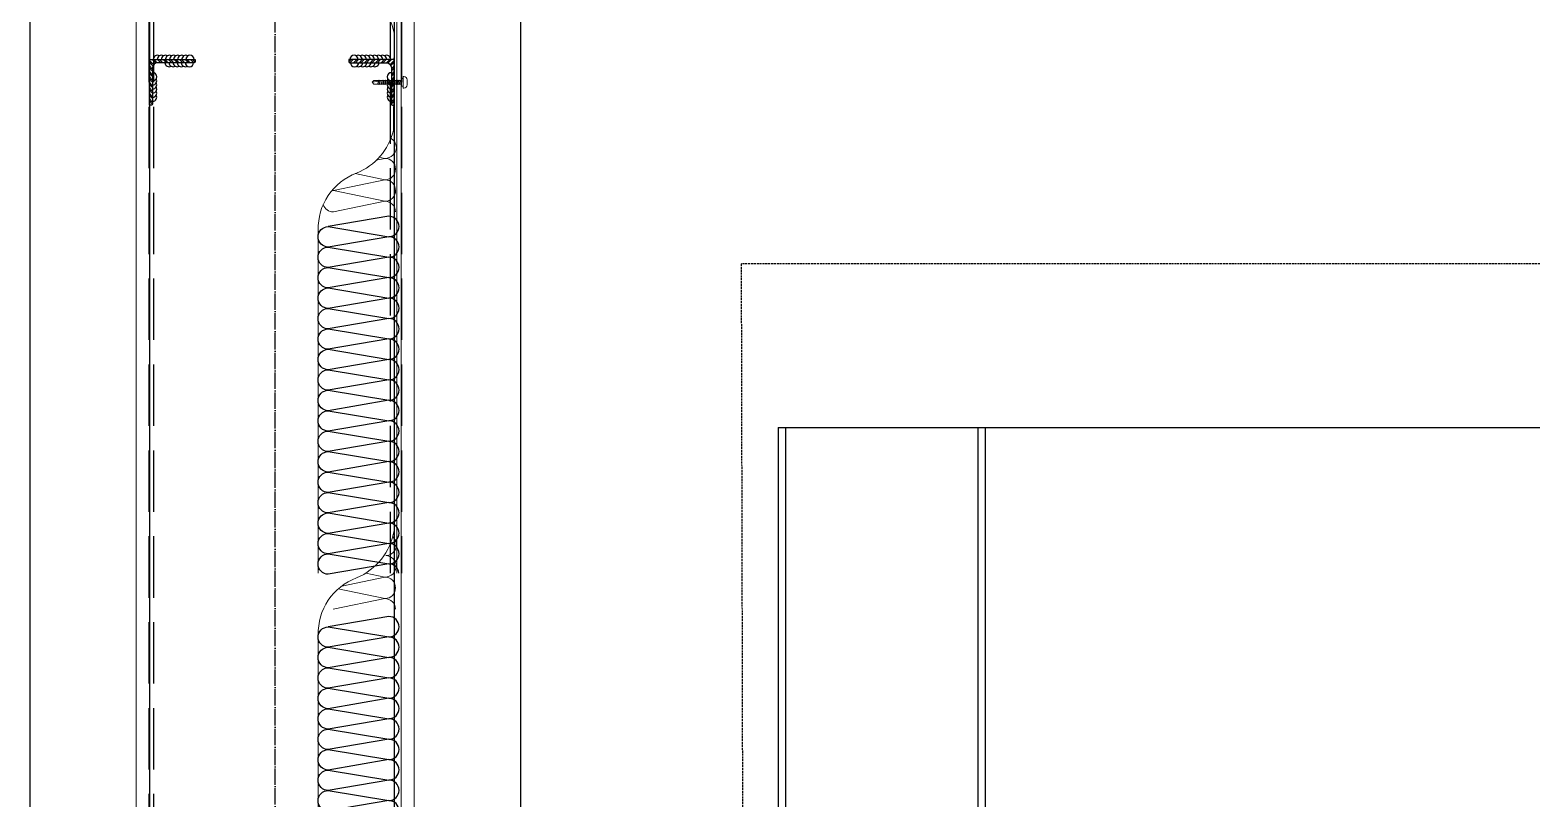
# Model space of a CAD drawing. Extents: x -1899985 to 1774885, y 556286 to 2175695.
# Drawn here: x -1703410 to -1701573, y 577153 to 578093 of the extents above; entities that cross this region are included whole.
import ezdxf

# ---------------------------------------------------------------- set-up
doc = ezdxf.new("R2010")
doc.units = 0
doc.header["$LTSCALE"] = 10
doc.header["$MEASUREMENT"] = 0
for name, pattern in [('20剖面图$0$DASH', [0.35, 0.25, -0.1]), ('20剖面图$0$DOTE', [2.4200000000000004, 2, -0.2, 0.02, -0.2]), ('20剖面图$0$ZN-DASH', [0.35, 0.25, -0.1])]:
    doc.linetypes.add(name, pattern=pattern)
for name, color, linetype in [('20剖面图$0$!ZN1-填充-8', 8, 'Continuous'), ('20剖面图$0$!ZN4-焊缝-8', 8, 'Continuous'), ('20剖面图$0$!ZN5-钢材投影-40', 40, 'Continuous'), ('20剖面图$0$!ZN5-钢材断面-2', 2, 'Continuous'), ('20剖面图$0$!ZN6-虚线-8', 8, '20剖面图$0$ZN-DASH'), ('20剖面图$0$A-AXIS-DOTE', 14, '20剖面图$0$DOTE'), ('20剖面图$0$A-LIN-V', 9, 'Continuous'), ('20剖面图$0$COLUMN', 9, 'Continuous'), ('20剖面图$0$FHSGH10105-主梁-01', 7, 'Continuous'), ('20剖面图$0$FHSGH10105-主梁-02', 7, 'Continuous'), ('20剖面图$0$FHSGH10105-主梁-04', 7, 'Continuous'), ('20剖面图$0$Fill', 8, 'Continuous'), ('A-LIN-V', 9, 'Continuous')]:
    doc.layers.add(name, color=color, linetype=linetype)
doc.layers.add('20剖面图$0$0_INSULATION', color=252, linetype='Continuous', lineweight=9, transparency=0.2)
doc.layers.add('20剖面图$0$0_SCREW RIVET', color=4, linetype='Continuous', lineweight=15)
doc.layers.add('20剖面图$0$彩钢板', color=6, linetype='Continuous', lineweight=15)

# ---------------------------------------------------------------- blocks, each defined once
blk = doc.blocks.new('20剖面图$0$G$C845E5159')
at = {"layer": '20剖面图$0$COLUMN'}
for points in [[(300.0000000009313, 699.9999999990687), (300.0000000006985, -11000.00000000093), (-299.9999999993015, -11000.00000000093), (-299.9999999995343, 699.9999999990687), (300.0000000009313, 699.9999999990687)], [(16800.0000000007, 699.9999999991851), (16800.0000000007, -11000.00000000093), (16200.0000000007, -11000.00000000093), (16200.0000000007, 699.9999999991851), (16800.0000000007, 699.9999999991851)]]:
    blk.add_lwpolyline(points, dxfattribs=at)
blk = doc.blocks.new('20剖面图$0$3243243')
at = {"color": 6, "linetype": '20剖面图$0$DASH'}
for p, q in [((1570255.399681416, 577182.491306635), (1562425.399681417, 577182.4913066349)), ((1562425.399681417, 577182.4913066349), (1562434.753400416, 573190))]:
    blk.add_line(p, q, dxfattribs=at)
at = {"layer": '20剖面图$0$FHSGH10105-主梁-01', "color": 4, "linetype": 'Continuous'}
for p, q in [((1562470.649682394, 576982.4913066328), (1562470.649682396, 576224.5270208744)), ((1562479.685396679, 576982.4913066328), (1562479.68539668, 576224.5270208744))]:
    blk.add_line(p, q, dxfattribs=at)
at = {"layer": '20剖面图$0$FHSGH10105-主梁-02', "color": 4, "linetype": 'Continuous'}
for p, q in [((1562715.399682367, 576224.9198780176), (1562715.399682366, 576982.4913066328)), ((1562724.435396651, 576224.9198780174), (1562724.43539665, 576982.4913066328))]:
    blk.add_line(p, q, dxfattribs=at)
at = {"layer": '20剖面图$0$FHSGH10105-主梁-04', "color": 4, "linetype": 'Continuous'}
blk.add_line((1562470.649682394, 576982.4913066328), (1570255.399681416, 576982.4913066338), dxfattribs=at)
blk = doc.blocks.new('20剖面图$0$b234swerwr')
at = {"layer": '20剖面图$0$A-LIN-V'}
blk.add_blockref('20剖面图$0$3243243', (-3140460.799363798, -4.656612873077393e-10), dxfattribs=at)
blk = doc.blocks.new('20剖面图$0$ZN-角钢56X56X4')
at = {"layer": '20剖面图$0$!ZN1-填充-8'}
h = blk.add_hatch(dxfattribs=at)
h.set_pattern_fill('ANSI32', color=256, scale=0.5, style=0)
h.set_pattern_definition([(45, (0, 0), (-3.367596045400933, 3.367596045400933), []), (45, (2.245065, 0), (-3.367596045400933, 3.367596045400933), [])])
edge = h.paths.add_edge_path()
edge.add_line((0, 0), (-1.243449787580175e-14, 56))
edge.add_line((0, 56), (2.66666666666606, 56))
edge.add_arc((2.666666666665151, 54.66666666666515), 1.333333333334849, 359.99999999996095, 449.99999999996095, ccw=False)
edge.add_line((4, 54.66666666666424), (4.00000000000001, 10))
edge.add_arc((10, 10), 6, 180, 270)
edge.add_line((10, 4), (54.66666666666606, 4.00000000000001))
edge.add_arc((54.66666666666515, 2.666666666665151), 1.333333333334849, 359.99999999996095, 449.99999999996095, ccw=False)
edge.add_line((56, 2.666666666664241), (56, 0))
edge.add_line((56, 0), (0, -1.243449787580175e-14))
at = {"layer": '20剖面图$0$!ZN5-钢材断面-2'}
blk.add_lwpolyline([(0, 0), (0, 56), (2.66666666666606, 56, -0.4142135623730951), (4, 54.66666666666424), (4, 10, 0.4142135623730951), (10, 4), (54.66666666666606, 4, -0.4142135623730951), (56, 2.666666666664241), (56, 0), (0, 0)], format="xyb", dxfattribs=at)
blk = doc.blocks.new('20剖面图$0$2342432')
at = {"layer": '20剖面图$0$0_INSULATION'}
for p, q in [((-1752476.222162217, 571392.5077114896), (-1752487.106872022, 571390.2451245631)), ((-1752483.533879833, 571394.0249372249), (-1752476.222162217, 571392.5077114896)), ((-1752476.217608388, 571366.2857411366), (-1752539.343846043, 571353.1637927708)), ((-1752512.567488662, 571373.8285616783), (-1752476.217608388, 571366.2857411366)), ((-1752539.343846043, 571353.1637927708), (-1752476.21305456, 571340.0637707837)), ((-1752476.21305456, 571340.0637707837), (-1752539.339292215, 571326.9418224179)), ((-1752557.82251229, 570885.4520361924), (-1752557.82251229, 571304.499488759)), ((-1752557.82251229, 571298.9105479163), (-1752557.82251229, 570885.4520361924)), ((-1752557.82251229, 570473.2973347078), (-1752557.82251229, 570885.4520361924)), ((-1752539.393938156, 570441.6054666529), (-1752476.263146673, 570428.5054446658)), ((-1752476.263146673, 570428.5054446658), (-1752533.280449516, 570416.653350645)), ((-1752529.075160942, 570413.2432324134), (-1752476.258592844, 570402.2834743129)), ((-1752476.258592844, 570402.2834743129), (-1752499.786543443, 570397.392757483))]:
    blk.add_line(p, q, dxfattribs=at)
for centre, radius, start, end in [((-1752539.406364597, 571444.6588107727), 75.75861058733942, 292.1666433691794, 346.2521164814142), ((-1752485.854372671, 571306.9565950143), 72.01007215283161, 110.2875112846233, 181.9554091079993), ((-1752485.854372671, 570470.8402284525), 72.0100721528292, 178.0445908920007, 249.7124887153767), ((-1752540.959601969, 570332.4043017481), 77.0328910046967, 9.827985264069547, 66.96933935180967)]:
    blk.add_arc(centre, radius, start, end, dxfattribs=at)
at = {"layer": '20剖面图$0$0_INSULATION', "extrusion": (0, 0, -1)}
for centre, major_axis, ratio, start_param, end_param in [((-1752475.473387921, 571405.8577878777), (-8.381229425083259, -10.65084468578086), 0.9607585218752868, 4.082779993727787, 5.653576320523127), ((-1752476.219885302, 571379.396726313), (-0.002276914641104071, 13.11098517646307), 0.98825321593543, 3.22430970811638e-11, 1.570796326826422), ((-1752476.219885302, 571379.396726313), (-0.002276913998807523, 13.11098517644863), 0.9882532159365272, 1.570796326776899, 3.141592653572465), ((-1752476.215331474, 571353.1747559601), (-0.002276914641104071, 13.11098517646307), 0.98825321593543, 3.22430970811638e-11, 1.570796326826422), ((-1752539.341569129, 571340.0528075944), (-0.002276913227591154, 13.11098517646332), 0.9882532159332102, 6.139661749825465, 6.283185307102736), ((-1752539.346122958, 571366.2747779473), (-0.002276913227591154, 13.11098517646332), 0.9882532159332102, 3.141592653512943, 3.269368162938339), ((-1752476.215331474, 571353.1747559601), (-0.002276913998807523, 13.11098517644863), 0.9882532159365272, 1.570796326776899, 3.141592653572465), ((-1752476.210777646, 571326.9527856073), (-0.002276914641104071, 13.11098517646307), 0.98825321593543, 3.22430970811638e-11, 1.570796326826422), ((-1752539.341569129, 571340.0528075944), (-0.002276913227591154, 13.11098517646332), 0.9882532159332102, 3.141592653512943, 4.40714468953711), ((-1752476.265423587, 570441.6164298422), (-0.002276913998807523, 13.11098517644863), 0.9882532159365272, 1.570796326776899, 3.141592653572465), ((-1752476.260869759, 570415.3944594894), (-0.002276914641104071, 13.11098517646307), 0.98825321593543, 3.22430970811638e-11, 1.570796326826422), ((-1752476.260869759, 570415.3944594894), (-0.002276913998807523, 13.11098517644863), 0.9882532159365272, 1.570796326776899, 3.141592653572465), ((-1752475.25631593, 570389.1724891365), (-0.002276913998807523, 13.11098517644863), 0.9882532159365272, 1.570796326776899, 3.141592653572465), ((-1752475.251762102, 570362.9505187835), (-0.002276914641104071, 13.11098517646307), 0.98825321593543, 3.22430970811638e-11, 1.570796326826422), ((-1752475.251762102, 570362.9505187835), (-0.002276913998807523, 13.11098517644863), 0.9882532159365272, 1.570796326776899, 2.416555155843697)]:
    blk.add_ellipse(centre, major_axis=major_axis, ratio=ratio, start_param=start_param, end_param=end_param, dxfattribs=at)
at = {"layer": '20剖面图$0$0_INSULATION', "extrusion": (0, 0, -0.9999999999999998)}
blk.add_ellipse((-1752475.505270505, 570388.9335664853), major_axis=(-8.385376775016718, 10.64778926701664), ratio=0.9607471217953485, start_param=0.6296547296342334, end_param=2.200451056428872, dxfattribs=at)
at = {"layer": '20剖面图$0$Fill'}
for points in [[(-1752459.074004782, 570885.4520361924, 0.385562676401207), (-1752471.513043955, 570896.7190299229), (-1752545.492588243, 570884.0489539708, -1), (-1752545.492588243, 570909.0489539708), (-1752471.513043955, 570896.7190299229, 1), (-1752471.513043955, 570921.7190299229), (-1752545.492588243, 570909.0489539708, -1), (-1752545.492588243, 570934.0489539708), (-1752471.513043955, 570921.7190299229, 1), (-1752471.513043955, 570946.7190299229), (-1752545.492588243, 570934.0489539708, -1), (-1752545.492588243, 570959.0489539708), (-1752471.513043955, 570946.7190299229, 1), (-1752471.513043955, 570971.7190299229), (-1752545.492588243, 570959.0489539708, -1), (-1752545.492588243, 570984.0489539708), (-1752471.513043955, 570971.7190299229, 1), (-1752471.513043955, 570996.7190299229), (-1752545.492588243, 570984.0489539708, -1), (-1752545.492588243, 571009.0489539708), (-1752471.513043955, 570996.7190299229, 1), (-1752471.513043955, 571021.7190299229), (-1752545.492588243, 571009.0489539708, -1), (-1752545.492588243, 571034.0489539708), (-1752471.513043955, 571021.7190299229, 1), (-1752471.513043955, 571046.7190299229), (-1752545.492588243, 571034.0489539708, -1), (-1752545.492588243, 571059.0489539708), (-1752471.513043955, 571046.7190299229, 1), (-1752471.513043955, 571071.7190299229), (-1752545.492588243, 571059.0489539708, -1), (-1752545.492588243, 571084.0489539708), (-1752471.513043955, 571071.7190299229, 1), (-1752471.513043955, 571096.7190299229), (-1752545.492588243, 571084.0489539708, -1), (-1752545.492588243, 571109.0489539708), (-1752471.513043955, 571096.7190299229, 1), (-1752471.513043955, 571121.7190299229), (-1752545.492588243, 571109.0489539708, -1), (-1752545.492588243, 571134.0489539708), (-1752471.513043955, 571121.7190299229, 1), (-1752471.513043955, 571146.7190299229), (-1752545.492588243, 571134.0489539708, -1), (-1752545.492588243, 571159.0489539708), (-1752471.513043955, 571146.7190299229, 1), (-1752471.513043955, 571171.7190299229), (-1752545.492588243, 571159.0489539708, -1), (-1752545.492588243, 571184.0489539708), (-1752471.513043955, 571171.7190299229, 1), (-1752471.513043955, 571196.7190299229), (-1752545.492588243, 571184.0489539708, -1), (-1752545.492588243, 571209.0489539708), (-1752471.513043955, 571196.7190299229, 1), (-1752471.513043955, 571221.7190299229), (-1752545.492588243, 571209.0489539708, -1), (-1752545.492588243, 571234.0489539708), (-1752471.513043955, 571221.7190299229, 1), (-1752471.513043955, 571246.7190299229), (-1752545.492588243, 571234.0489539708, -1), (-1752545.492588243, 571259.0489539708), (-1752471.513043955, 571246.7190299229, 1), (-1752471.513043955, 571271.7190299229), (-1752545.492588243, 571259.0489539708, -1), (-1752545.492588243, 571284.0489539708), (-1752471.513043955, 571271.7190299229, 1), (-1752471.513043955, 571296.7190299229), (-1752545.492588243, 571284.0489539708, -1), (-1752545.492588243, 571309.0489539708), (-1752471.513043955, 571296.7190299229, 1), (-1752471.513043955, 571321.7190299229), (-1752545.492588243, 571309.0489539708)], [(-1752459.273168057, 570885.4520361924, -0.3555469555555305), (-1752471.513043955, 570875.4888527013), (-1752545.492588243, 570888.1589286533, 1), (-1752545.492588243, 570863.1589286533), (-1752471.513043955, 570875.4888527013, -1), (-1752471.513043955, 570850.4888527013), (-1752545.492588243, 570863.1589286533, 1), (-1752545.492588243, 570838.1589286533), (-1752471.513043955, 570850.4888527013, -1), (-1752471.513043955, 570825.4888527013), (-1752545.492588243, 570838.1589286533, 1), (-1752545.492588243, 570813.1589286533), (-1752471.513043955, 570825.4888527013, -1), (-1752471.513043955, 570800.4888527013), (-1752545.492588243, 570813.1589286533, 1), (-1752545.492588243, 570788.1589286533), (-1752471.513043955, 570800.4888527013, -1), (-1752471.513043955, 570775.4888527013), (-1752545.492588243, 570788.1589286533, 1), (-1752545.492588243, 570763.1589286533), (-1752471.513043955, 570775.4888527013, -1), (-1752471.513043955, 570750.4888527013), (-1752545.492588243, 570763.1589286533, 1), (-1752545.492588243, 570738.1589286533), (-1752471.513043955, 570750.4888527013, -1), (-1752471.513043955, 570725.4888527013), (-1752545.492588243, 570738.1589286533, 1), (-1752545.492588243, 570713.1589286533), (-1752471.513043955, 570725.4888527013, -1), (-1752471.513043955, 570700.4888527013), (-1752545.492588243, 570713.1589286533, 1), (-1752545.492588243, 570688.1589286533), (-1752471.513043955, 570700.4888527013, -1), (-1752471.513043955, 570675.4888527013), (-1752545.492588243, 570688.1589286533, 1), (-1752545.492588243, 570663.1589286533), (-1752471.513043955, 570675.4888527013, -1), (-1752471.513043955, 570650.4888527013), (-1752545.492588243, 570663.1589286533, 1), (-1752545.492588243, 570638.1589286533), (-1752471.513043955, 570650.4888527013, -1), (-1752471.513043955, 570625.4888527013), (-1752545.492588243, 570638.1589286533, 1), (-1752545.492588243, 570613.1589286533), (-1752471.513043955, 570625.4888527013, -1), (-1752471.513043955, 570600.4888527013), (-1752545.492588243, 570613.1589286533, 1), (-1752545.492588243, 570588.1589286533), (-1752471.513043955, 570600.4888527013, -1), (-1752471.513043955, 570575.4888527013), (-1752545.492588243, 570588.1589286533, 1), (-1752545.492588243, 570563.1589286533), (-1752471.513043955, 570575.4888527013, -1), (-1752471.513043955, 570550.4888527013), (-1752545.492588243, 570563.1589286533, 1), (-1752545.492588243, 570538.1589286533), (-1752471.513043955, 570550.4888527013, -1), (-1752471.513043955, 570525.4888527013), (-1752545.492588243, 570538.1589286533, 1), (-1752545.492588243, 570513.1589286533), (-1752471.513043955, 570525.4888527013, -1), (-1752471.513043955, 570500.4888527013), (-1752545.492588243, 570513.1589286533, 1), (-1752545.492588243, 570488.1589286533), (-1752471.513043955, 570500.4888527013, -1), (-1752471.513043955, 570475.4888527013), (-1752545.492588243, 570488.1589286533, 1), (-1752545.492588243, 570463.1589286533), (-1752471.513043955, 570475.4888527013, -1), (-1752471.513043955, 570450.4888527013), (-1752545.492588243, 570463.1589286533)]]:
    blk.add_lwpolyline(points, format="xyb", dxfattribs=at)
blk = doc.blocks.new('20剖面图$0$53456465')
at = {"layer": '20剖面图$0$!ZN4-焊缝-8', "color": 8, "ltscale": 20}
for centre, radius, start, end in [((-1752704.726505566, 578276.6699628157), 4.999999999990565, 60.00000000160313, 180), ((-1752699.726505566, 578276.6699628157), 4.999999999990565, 60.00000000160313, 180), ((-1752699.726505566, 578276.6699628157), 4.999999999985448, 119.9999999983969, 180), ((-1752694.726505566, 578276.6699628157), 4.999999999990565, 60.00000000160313, 180), ((-1752694.726505566, 578276.6699628157), 4.999999999985448, 119.9999999983969, 180), ((-1752690.31859244, 578272.6699628157), 5.000000000003167, 180, 299.9999999983969), ((-1752689.726505566, 578276.6699628157), 4.999999999990565, 60.00000000160313, 180), ((-1752689.726505566, 578276.6699628157), 4.999999999985448, 119.9999999983969, 180), ((-1752685.31859244, 578272.6699628157), 5.000000000003167, 180, 299.9999999983969), ((-1752685.31859244, 578272.6699628157), 5, 180, 240.0000000016028), ((-1752684.726505566, 578276.6699628157), 4.999999999990565, 60.00000000160313, 180), ((-1752684.726505566, 578276.6699628157), 4.999999999985448, 119.9999999983969, 180), ((-1752680.31859244, 578272.6699628157), 5.000000000003167, 180, 299.9999999983969), ((-1752680.31859244, 578272.6699628157), 5, 180, 240.0000000016028), ((-1752679.726505566, 578276.6699628157), 4.999999999990565, 60.00000000160313, 180), ((-1752679.726505566, 578276.6699628157), 4.999999999985448, 119.9999999983969, 180), ((-1752675.31859244, 578272.6699628157), 5, 180, 240.0000000016028), ((-1752675.31859244, 578272.6699628157), 5.000000000003167, 180, 299.9999999983969), ((-1752674.726505566, 578276.6699628157), 4.999999999990565, 60.00000000160313, 180), ((-1752674.726505566, 578276.6699628157), 4.999999999985448, 119.9999999983969, 180), ((-1752670.31859244, 578272.6699628157), 5.000000000003167, 180, 299.9999999983969), ((-1752670.31859244, 578272.6699628157), 5, 180, 240.0000000016028), ((-1752669.726505566, 578276.6699628157), 5.000000000003167, 60.00000000160313, 180), ((-1752669.726505566, 578276.6699628157), 5, 119.9999999983969, 180), ((-1752665.31859244, 578272.6699628157), 5, 180, 0), ((-1752665.31859244, 578272.6699628157), 5, 180, 240.0000000016028), ((-1752664.726505566, 578276.6699628157), 5, 0, 180), ((-1752664.726505566, 578276.6699628157), 5, 119.9999999983969, 180), ((-1752464.072858022, 578276.6699628157), 5, 0, 180), ((-1752463.480771148, 578272.6699628157), 5, 180, 0), ((-1752459.072858022, 578276.6699628157), 5.000000000003167, 0, 119.9999999983969), ((-1752464.072858022, 578276.6699628157), 5, 0, 60.00000000160313), ((-1752463.480771148, 578272.6699628157), 5, 299.9999999983969, 0), ((-1752458.480771148, 578272.6699628157), 5.000000000003167, 240.0000000016028, 0), ((-1752454.072858022, 578276.6699628157), 4.999999999990565, 0, 119.9999999983969), ((-1752459.072858022, 578276.6699628157), 5, 0, 60.00000000160313), ((-1752458.480771148, 578272.6699628157), 5, 299.9999999983969, 0), ((-1752453.480771148, 578272.6699628157), 5.000000000003167, 240.0000000016028, 0), ((-1752449.072858022, 578276.6699628157), 4.999999999990565, 0, 119.9999999983969), ((-1752454.072858022, 578276.6699628157), 4.999999999985448, 0, 60.00000000160313), ((-1752453.480771148, 578272.6699628157), 5, 299.9999999983969, 0), ((-1752448.480771148, 578272.6699628157), 5.000000000003167, 240.0000000016028, 0), ((-1752444.072858022, 578276.6699628157), 4.999999999990565, 0, 119.9999999983969), ((-1752449.072858022, 578276.6699628157), 4.999999999985448, 0, 60.00000000160313), ((-1752448.480771148, 578272.6699628157), 5, 299.9999999983969, 0), ((-1752443.480771148, 578272.6699628157), 5.000000000003167, 240.0000000016028, 0), ((-1752439.072858022, 578276.6699628157), 4.999999999990565, 0, 119.9999999983969), ((-1752444.072858022, 578276.6699628157), 4.999999999985448, 0, 60.00000000160313), ((-1752443.480771148, 578272.6699628157), 5, 299.9999999983969, 0), ((-1752438.480771148, 578272.6699628157), 5.000000000003167, 240.0000000016028, 0), ((-1752434.072858022, 578276.6699628157), 4.999999999990565, 0, 119.9999999983969), ((-1752439.072858022, 578276.6699628157), 4.999999999985448, 0, 60.00000000160313), ((-1752429.072858022, 578276.6699628157), 4.999999999990565, 0, 119.9999999983969), ((-1752434.072858022, 578276.6699628157), 4.999999999985448, 0, 60.00000000160313), ((-1752424.072858022, 578276.6699628157), 4.999999999990565, 0, 119.9999999983969), ((-1752429.072858022, 578276.6699628157), 4.999999999985448, 0, 60.00000000160313), ((-1752710.399681794, 578255.4746496464), 5, 270, 90), ((-1752710.399681794, 578255.4746496463), 4.999999999985448, 270, 330.0000000016246), ((-1752710.399681794, 578250.4746496464), 4.999999999990565, 270, 29.99999999837536), ((-1752710.399681794, 578250.4746496463), 4.999999999985448, 270, 330.0000000016246), ((-1752710.399681794, 578245.4746496464), 4.999999999990565, 270, 29.99999999837536), ((-1752418.399681794, 578255.4746496464), 5, 90, 270), ((-1752418.399681794, 578250.4746496464), 4.999999999990565, 150.0000000016246, 270), ((-1752418.399681794, 578245.4746496464), 4.999999999990565, 150.0000000016246, 270), ((-1752418.399681794, 578255.4746496463), 4.999999999985448, 209.9999999983754, 270), ((-1752418.399681794, 578250.4746496463), 4.999999999985448, 209.9999999983754, 270), ((-1752710.399681794, 578245.4746496463), 4.999999999985448, 270, 330.0000000016246), ((-1752710.399681794, 578240.4746496464), 4.999999999990565, 270, 29.99999999837536), ((-1752710.399681794, 578240.4746496463), 4.999999999985448, 270, 330.0000000016246), ((-1752710.399681794, 578235.4746496464), 4.999999999990565, 270, 29.99999999837536), ((-1752710.399681794, 578235.4746496463), 4.999999999985448, 270, 330.0000000016246), ((-1752710.399681794, 578230.4746496464), 4.999999999990565, 270, 29.99999999837536), ((-1752418.399681794, 578240.4746496464), 4.999999999990565, 150.0000000016246, 270), ((-1752418.399681794, 578235.4746496464), 4.999999999990565, 150.0000000016246, 270), ((-1752418.399681794, 578230.4746496464), 4.999999999990565, 150.0000000016246, 270), ((-1752418.399681794, 578245.4746496463), 4.999999999985448, 209.9999999983754, 270), ((-1752418.399681794, 578240.4746496463), 4.999999999985448, 209.9999999983754, 270), ((-1752418.399681794, 578235.4746496463), 4.999999999985448, 209.9999999983754, 270)]:
    blk.add_arc(centre, radius, start, end, dxfattribs=at)
at = {"layer": '20剖面图$0$!ZN5-钢材投影-40'}
for p, q in [((-1752714.399681794, 578848.6699628157), (-1752714.399681797, 572304.6699724447)), ((-1752414.399681796, 572304.6699724447), (-1752414.399681794, 578848.6699628157))]:
    blk.add_line(p, q, dxfattribs=at)
at = {"layer": '20剖面图$0$!ZN6-虚线-8', "ltscale": 30}
for p, q in [((-1752714.999681794, 578848.6699628157), (-1752714.999681794, 572304.6699724447)), ((-1752709.399681794, 578848.6699628157), (-1752709.399681796, 572304.6699724447)), ((-1752419.399681794, 577648.6699628157), (-1752419.399681794, 578848.6699628157)), ((-1752405.799681794, 578848.6699628157), (-1752405.799681794, 577648.6699628157))]:
    blk.add_line(p, q, dxfattribs=at)
at = {"layer": '20剖面图$0$0_INSULATION'}
for p, q in [((-1752411.822512668, 578848.6699628157), (-1752411.822512668, 577648.6699628157)), ((-1752415.81817425, 578189.8727027387), (-1752415.057196391, 578308.771033132)), ((-1752426.222162594, 578155.7256381129), (-1752437.106872399, 578153.4630511864)), ((-1752433.53388021, 578157.2428638482), (-1752426.222162594, 578155.7256381129)), ((-1752462.567489039, 578137.0464883016), (-1752426.217608766, 578129.50366776)), ((-1752426.217608766, 578129.50366776), (-1752489.343846421, 578116.3817193942)), ((-1752489.343846421, 578116.3817193942), (-1752426.213054938, 578103.281697407)), ((-1752426.213054938, 578103.281697407), (-1752489.339292592, 578090.1597490412)), ((-1752507.822512668, 577648.6699628157), (-1752507.822512668, 578067.7174153823)), ((-1752507.822512668, 578062.1284745396), (-1752507.822512668, 577648.6699628157))]:
    blk.add_line(p, q, dxfattribs=at)
for centre, radius, start, end in [((-1752490.959602347, 578295.6222283714), 77.0328910046967, 9.827985264042207, 66.96933935179948), ((-1752489.406364975, 578207.876737396), 75.75861058733942, 292.1666433691672, 346.2521164813895), ((-1752435.854373048, 578070.1745216377), 72.01007215283161, 110.2875112846205, 181.9554091080252)]:
    blk.add_arc(centre, radius, start, end, dxfattribs=at)
at = {"layer": '20剖面图$0$0_INSULATION', "extrusion": (0, 0, -1)}
for centre, major_axis, ratio, start_param, end_param in [((-1752425.224439509, 578168.8366232893), (-0.002276914641104071, 13.11098517646307), 0.98825321593543, 0.5246565959028442, 1.570796326826422), ((-1752425.473388299, 578169.075714501), (-8.381229425083259, -10.65084468578086), 0.9607585218752868, 4.082779993727787, 5.653576320523127), ((-1752426.21988568, 578142.6146529365), (-0.002276914641104071, 13.11098517646307), 0.98825321593543, 3.22430970811638e-11, 1.570796326826422), ((-1752426.21988568, 578142.6146529365), (-0.002276913998807523, 13.11098517644863), 0.9882532159365272, 1.570796326776899, 3.141592653572465), ((-1752426.215331852, 578116.3926825834), (-0.002276914641104071, 13.11098517646307), 0.98825321593543, 3.22430970811638e-11, 1.570796326826422), ((-1752489.341569507, 578103.2707342177), (-0.002276913227591154, 13.11098517646332), 0.9882532159332102, 3.141592653512943, 4.40714468953711), ((-1752489.341569507, 578103.2707342177), (-0.002276913227591154, 13.11098517646332), 0.9882532159332102, 6.139661749825465, 6.283185307102736), ((-1752489.346123335, 578129.4927045706), (-0.002276913227591154, 13.11098517646332), 0.9882532159332102, 3.141592653512943, 3.269368162938339), ((-1752426.215331852, 578116.3926825834), (-0.002276913998807523, 13.11098517644863), 0.9882532159365272, 1.570796326776899, 3.141592653572465), ((-1752426.210778023, 578090.1707122306), (-0.002276914641104071, 13.11098517646307), 0.98825321593543, 3.22430970811638e-11, 1.570796326826422)]:
    blk.add_ellipse(centre, major_axis=major_axis, ratio=ratio, start_param=start_param, end_param=end_param, dxfattribs=at)
at = {"layer": '20剖面图$0$0_SCREW RIVET'}
for p, q in [((-1752441.799681794, 578248.6699628157), (-1752439.99858453, 578250.9206703737)), ((-1752440.000212722, 578246.4199628157), (-1752441.799681794, 578248.6699628157)), ((-1752434.988808247, 578246.4199628156), (-1752440.000212722, 578246.4199628157)), ((-1752434.594456748, 578250.9199628157), (-1752439.999150743, 578250.9199628157)), ((-1752432.780474348, 578246.4199628584), (-1752434.486892004, 578246.4199628156)), ((-1752432.386122849, 578250.9199628584), (-1752434.092540506, 578250.9199628156)), ((-1752430.572141159, 578246.4199617975), (-1752432.278558207, 578246.4199616957)), ((-1752430.17778966, 578250.9199617975), (-1752431.884206708, 578250.9199616957)), ((-1752428.363807868, 578246.4199618993), (-1752430.070224916, 578246.4199617975)), ((-1752427.969456369, 578250.9199618993), (-1752429.675873417, 578250.9199617975)), ((-1752426.155474576, 578246.4199620011), (-1752427.861891625, 578246.4199618993)), ((-1752425.761123078, 578250.9199620011), (-1752427.467540126, 578250.9199618993)), ((-1752423.947141285, 578246.4199621029), (-1752425.653558333, 578246.4199620011)), ((-1752423.552789786, 578250.9199621029), (-1752425.259206835, 578250.9199620011)), ((-1752421.738807994, 578246.4199622048), (-1752423.445225042, 578246.4199621029)), ((-1752421.344456495, 578250.9199622048), (-1752423.050873544, 578250.9199621029)), ((-1752419.530474703, 578246.4199623066), (-1752421.236891751, 578246.4199622048)), ((-1752419.136123204, 578250.9199623066), (-1752420.842540252, 578250.9199622048)), ((-1752417.322141412, 578246.4199624084), (-1752419.02855846, 578246.4199623066)), ((-1752416.927789913, 578250.9199624084), (-1752418.634206961, 578250.9199623066)), ((-1752415.11380812, 578246.4199625102), (-1752416.820225169, 578246.4199624084)), ((-1752414.719456622, 578250.9199625102), (-1752416.42587367, 578250.9199624084)), ((-1752412.905474829, 578246.419962612), (-1752414.611891878, 578246.4199625102)), ((-1752412.511123331, 578250.919962612), (-1752414.217540379, 578250.9199625102)), ((-1752410.697141538, 578246.4199627138), (-1752412.403558586, 578246.419962612)), ((-1752410.302790039, 578250.9199627138), (-1752412.009207088, 578250.919962612)), ((-1752408.488808247, 578246.4199628157), (-1752410.195225295, 578246.4199627138)), ((-1752408.094456748, 578250.9199628156), (-1752409.800873797, 578250.9199627138)), ((-1752405.799681794, 578246.4199628157), (-1752407.986892004, 578246.4199628156)), ((-1752405.799681794, 578250.9199628157), (-1752407.592540506, 578250.9199628156))]:
    blk.add_line(p, q, dxfattribs=at)
for points in [[(-1752441.799681794, 578248.6699628157), (-1752433.173856894, 578250.0139166706), (-1752434.608127629, 578250.6519658979), (-1752434.642607251, 578250.6225846446), (-1752435.105577356, 578250.920196406)], [(-1752434.185756969, 578249.8562567339), (-1752434.486892004, 578246.4199628156), (-1752434.781666959, 578245.9199628156), (-1752434.988808247, 578246.4199628157), (-1752434.694621161, 578249.7769727234)], [(-1752434.134490647, 578250.4412638991), (-1752434.092540506, 578250.9199628156), (-1752434.299681794, 578251.4199628157), (-1752434.594456748, 578250.9199628157), (-1752434.618734365, 578250.6429275387)]]:
    blk.add_lwpolyline(points, dxfattribs=at)
for points in [[(-1752432.78047445, 578246.4199616957), (-1752432.386122951, 578250.9199616957), (-1752432.091347996, 578251.4199616957), (-1752431.884206708, 578250.9199616957), (-1752432.278558207, 578246.4199616957), (-1752432.573333161, 578245.9199616957)], [(-1752430.572141159, 578246.4199617975), (-1752430.17778966, 578250.9199617975), (-1752429.883014705, 578251.4199617975), (-1752429.675873417, 578250.9199617975), (-1752430.070224916, 578246.4199617975), (-1752430.36499987, 578245.9199617975)], [(-1752428.363807868, 578246.4199618993), (-1752427.969456369, 578250.9199618993), (-1752427.674681414, 578251.4199618993), (-1752427.467540126, 578250.9199618993), (-1752427.861891625, 578246.4199618993), (-1752428.156666579, 578245.9199618993)], [(-1752426.155474576, 578246.4199620011), (-1752425.761123078, 578250.9199620011), (-1752425.466348123, 578251.4199620011), (-1752425.259206835, 578250.9199620011), (-1752425.653558333, 578246.4199620011), (-1752425.948333288, 578245.9199620011)], [(-1752423.947141285, 578246.419962103), (-1752423.552789786, 578250.9199621029), (-1752423.258014832, 578251.4199621029), (-1752423.050873544, 578250.9199621029), (-1752423.445225042, 578246.4199621029), (-1752423.739999997, 578245.9199621029)], [(-1752421.738807994, 578246.4199622048), (-1752421.344456495, 578250.9199622048), (-1752421.049681541, 578251.4199622048), (-1752420.842540252, 578250.9199622048), (-1752421.236891751, 578246.4199622048), (-1752421.531666706, 578245.9199622048)], [(-1752419.530474703, 578246.4199623066), (-1752419.136123204, 578250.9199623066), (-1752418.841348249, 578251.4199623066), (-1752418.634206961, 578250.9199623066), (-1752419.02855846, 578246.4199623066), (-1752419.323333415, 578245.9199623066)], [(-1752417.322141412, 578246.4199624084), (-1752416.927789913, 578250.9199624084), (-1752416.633014958, 578251.4199624084), (-1752416.42587367, 578250.9199624084), (-1752416.820225169, 578246.4199624084), (-1752417.115000123, 578245.9199624084)], [(-1752415.11380812, 578246.4199625102), (-1752414.719456622, 578250.9199625102), (-1752414.424681667, 578251.4199625102), (-1752414.217540379, 578250.9199625102), (-1752414.611891878, 578246.4199625102), (-1752414.906666832, 578245.9199625102)], [(-1752412.905474829, 578246.4199626121), (-1752412.511123331, 578250.919962612), (-1752412.216348376, 578251.419962612), (-1752412.009207088, 578250.919962612), (-1752412.403558586, 578246.419962612), (-1752412.698333541, 578245.919962612)], [(-1752410.697141538, 578246.4199627138), (-1752410.302790039, 578250.9199627138), (-1752410.008015085, 578251.4199627138), (-1752409.800873797, 578250.9199627138), (-1752410.195225295, 578246.4199627138), (-1752410.49000025, 578245.9199627138)], [(-1752408.488808247, 578246.4199628157), (-1752408.094456748, 578250.9199628156), (-1752407.799681794, 578251.4199628156), (-1752407.592540506, 578250.9199628156), (-1752407.986892004, 578246.4199628156), (-1752408.281666959, 578245.9199628156)], [(-1752403.799681794, 578244.1699628156), (-1752403.799681794, 578253.1699628156), (-1752405.799681794, 578253.1699628157), (-1752405.799681794, 578244.1699628156)]]:
    blk.add_lwpolyline(points, close=True, dxfattribs=at)
blk.add_lwpolyline([(-1752403.063991035, 578241.6699628157, 0.4142135623730904), (-1752399.063991035, 578245.6699628156), (-1752399.063991035, 578251.6699628156, 0.4142135623731018), (-1752403.063991035, 578255.6699628157), (-1752403.049681794, 578255.6699628156), (-1752403.799681794, 578255.6699628156), (-1752403.799681794, 578241.6699628156), (-1752403.049681794, 578241.6699628156)], format="xyb", close=True, dxfattribs=at)
at = {"layer": '20剖面图$0$Fill'}
blk.add_lwpolyline([(-1752409.07400516, 577648.6699628157, 0.385562676401207), (-1752421.513044333, 577659.9369565462), (-1752495.49258862, 577647.2668805941, -1), (-1752495.49258862, 577672.2668805941), (-1752421.513044333, 577659.9369565462, 1), (-1752421.513044333, 577684.9369565462), (-1752495.49258862, 577672.2668805941, -1), (-1752495.49258862, 577697.2668805941), (-1752421.513044333, 577684.9369565462, 1), (-1752421.513044333, 577709.9369565462), (-1752495.49258862, 577697.2668805941, -1), (-1752495.49258862, 577722.2668805941), (-1752421.513044333, 577709.9369565462, 1), (-1752421.513044333, 577734.9369565462), (-1752495.49258862, 577722.2668805941, -1), (-1752495.49258862, 577747.2668805941), (-1752421.513044333, 577734.9369565462, 1), (-1752421.513044333, 577759.9369565462), (-1752495.49258862, 577747.2668805941, -1), (-1752495.49258862, 577772.2668805941), (-1752421.513044333, 577759.9369565462, 1), (-1752421.513044333, 577784.9369565462), (-1752495.49258862, 577772.2668805941, -1), (-1752495.49258862, 577797.2668805941), (-1752421.513044333, 577784.9369565462, 1), (-1752421.513044333, 577809.9369565462), (-1752495.49258862, 577797.2668805941, -1), (-1752495.49258862, 577822.2668805941), (-1752421.513044333, 577809.9369565462, 1), (-1752421.513044333, 577834.9369565462), (-1752495.49258862, 577822.2668805941, -1), (-1752495.49258862, 577847.2668805941), (-1752421.513044333, 577834.9369565462, 1), (-1752421.513044333, 577859.9369565462), (-1752495.49258862, 577847.2668805941, -1), (-1752495.49258862, 577872.2668805941), (-1752421.513044333, 577859.9369565462, 1), (-1752421.513044333, 577884.9369565462), (-1752495.49258862, 577872.2668805941, -1), (-1752495.49258862, 577897.2668805941), (-1752421.513044333, 577884.9369565462, 1), (-1752421.513044333, 577909.9369565462), (-1752495.49258862, 577897.2668805941, -1), (-1752495.49258862, 577922.2668805941), (-1752421.513044333, 577909.9369565462, 1), (-1752421.513044333, 577934.9369565462), (-1752495.49258862, 577922.2668805941, -1), (-1752495.49258862, 577947.2668805941), (-1752421.513044333, 577934.9369565462, 1), (-1752421.513044333, 577959.9369565462), (-1752495.49258862, 577947.2668805941, -1), (-1752495.49258862, 577972.2668805941), (-1752421.513044333, 577959.9369565462, 1), (-1752421.513044333, 577984.9369565462), (-1752495.49258862, 577972.2668805941, -1), (-1752495.49258862, 577997.2668805941), (-1752421.513044333, 577984.9369565462, 1), (-1752421.513044333, 578009.9369565462), (-1752495.49258862, 577997.2668805941, -1), (-1752495.49258862, 578022.2668805941), (-1752421.513044333, 578009.9369565462, 1), (-1752421.513044333, 578034.9369565462), (-1752495.49258862, 578022.2668805941, -1), (-1752495.49258862, 578047.2668805941), (-1752421.513044333, 578034.9369565462, 1), (-1752421.513044333, 578059.9369565462), (-1752495.49258862, 578047.2668805941, -1), (-1752495.49258862, 578072.2668805941), (-1752421.513044333, 578059.9369565462, 1), (-1752421.513044333, 578084.9369565462), (-1752495.49258862, 578072.2668805941)], format="xyb", dxfattribs=at)
at = {"layer": '20剖面图$0$彩钢板'}
for p, q in [((-1752730.399681794, 578848.6699628157), (-1752730.399681794, 572304.6699724447)), ((-1752714.399681794, 578848.6699628157), (-1752714.399681794, 572304.6699724447)), ((-1752406.399681794, 578848.6699628157), (-1752406.399681794, 572304.6699724447)), ((-1752390.399681794, 578848.6699628157), (-1752390.399681794, 572304.6699724447))]:
    blk.add_line(p, q, dxfattribs=at)
at = {"layer": '20剖面图$0$!ZN5-钢材断面-2', "extrusion": (0, 0, -1), "xscale": -1.000000000000001, "zscale": -1.000000000000001, "rotation": 90}
blk.add_blockref('20剖面图$0$ZN-角钢56X56X4', (1752714.399681794, 578276.6699628157), dxfattribs=at)
at = {"layer": '20剖面图$0$!ZN5-钢材断面-2', "extrusion": (0, 0, -1), "zscale": -1, "rotation": 270}
blk.add_blockref('20剖面图$0$ZN-角钢56X56X4', (1752414.399681794, 578276.6699628157), dxfattribs=at)
at = {"layer": '20剖面图$0$A-LIN-V', "xscale": -1, "rotation": 180}
blk.add_blockref('20剖面图$0$2342432', (49.99999962258153, 1148046.122008637), dxfattribs=at)
blk = doc.blocks.new('20剖面图')
at = {"layer": '20剖面图$0$A-AXIS-DOTE'}
blk.add_line((-1703110.399681416, 562650.6334108412), (-1703110.399681416, 586495.7798974607), dxfattribs=at)
at = {"layer": '20剖面图$0$A-LIN-V'}
for name, p in [('20剖面图$0$G$C845E5159', (-1719610.399681417, 579257.4520265255)), ('20剖面图$0$G$C845E5159', (-1703110.399681417, 579257.4520265255)), ('20剖面图$0$b234swerwr', (-124504.9999999986, 624.9607198897284))]:
    blk.add_blockref(name, p, dxfattribs=at)
blk.add_blockref('20剖面图$0$53456465', (49450.00000037742, -219.2179362522438), dxfattribs=at)

msp = doc.modelspace()

# ---------------------------------------------------------------- block references
at = {"layer": 'A-LIN-V'}
msp.add_blockref('20剖面图', (0, 0), dxfattribs=at)

doc.saveas('drawing.dxf')
